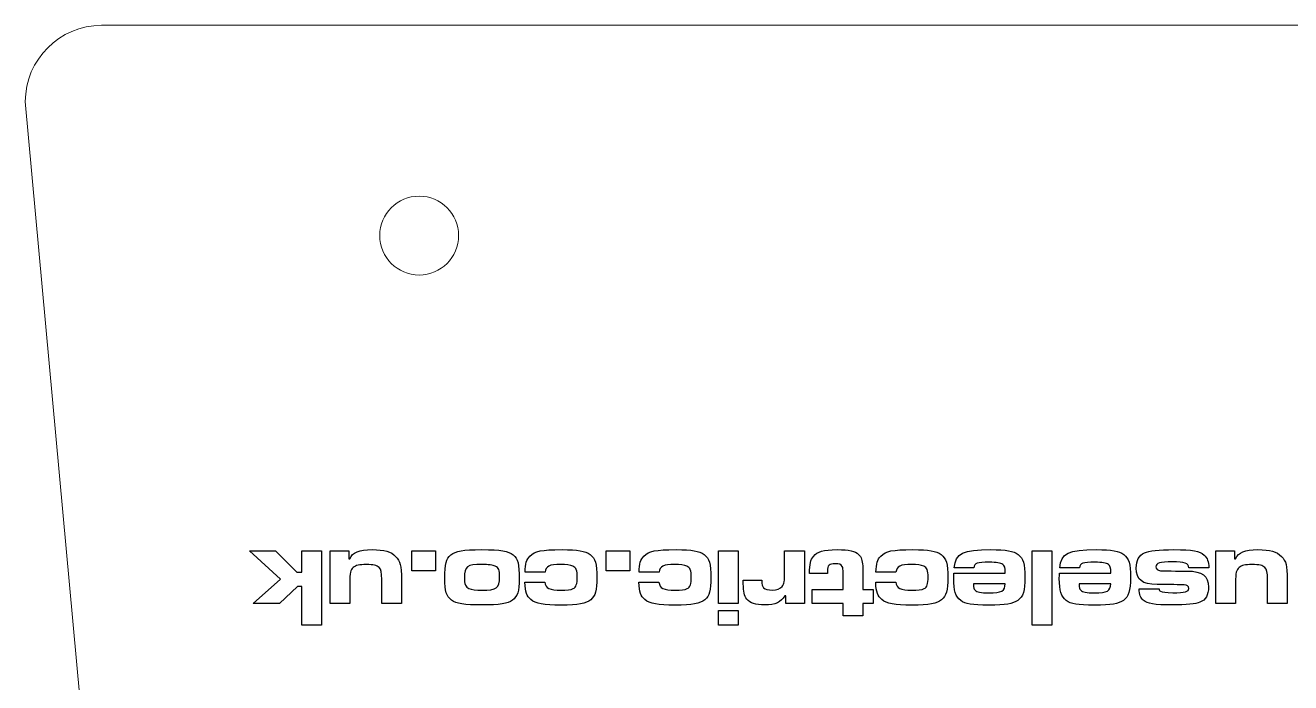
# Model space of a CAD drawing. Header units: millimetres. Extents: x -116 to 73, y -28 to 90.
# Drawn here: x -56.52 to -8.33, y 65.29 to 90.3 of the extents above; entities that cross this region are included whole.
import ezdxf

# ---------------------------------------------------------------- set-up
doc = ezdxf.new("R2010")
doc.units = ezdxf.units.MM
doc.header["$MEASUREMENT"] = 0
doc.layers.add('Layer 1', color=7, linetype='Continuous')

msp = doc.modelspace()

# ---------------------------------------------------------------- linework, layer by layer
at = {"layer": 'Layer 1', "color": 250, "lineweight": 20}
msp.add_ellipse((-41.5217, 82.3039), major_axis=(0, 1.5), ratio=1, dxfattribs=at)
msp.add_open_spline([(-56.5218, 87.4031), (-56.5218, 88.9984), (-55.2166, 90.3036), (-53.6213, 90.3036), (-53.6213, 90.3036), (-53.6213, 90.3036), (10.5777, 90.3036), (10.5777, 90.3036), (10.5777, 90.3036), (12.173, 90.3036), (13.4782, 88.9984), (13.4782, 87.4031), (13.4782, 87.4031), (13.4782, 87.4031), (3.4619, -21.7099), (3.4619, -21.7099), (3.4619, -21.7099), (3.4781, -24.859), (0.6405, -27.6964), (-2.8278, -27.6964), (-2.8278, -27.6964), (-2.8278, -27.6964), (-40.2158, -27.6964), (-40.2158, -27.6964), (-40.2158, -27.6964), (-43.6841, -27.6964), (-46.5217, -24.859), (-46.5078, -21.6863), (-46.5078, -21.6863), (-46.5078, -21.6863), (-56.5218, 87.4031), (-56.5218, 87.4031)], degree=3, knots=[0, 0, 0, 0, 0.1111111, 0.1111111, 0.1111111, 0.1111111, 0.2222222, 0.2222222, 0.2222222, 0.2222222, 0.3333333, 0.3333333, 0.3333333, 0.3333333, 0.4444444, 0.4444444, 0.4444444, 0.4444444, 0.5555556, 0.5555556, 0.5555556, 0.5555556, 0.6666667, 0.6666667, 0.6666667, 0.6666667, 0.7777778, 0.7777778, 0.7777778, 0.7777778, 1, 1, 1, 1], dxfattribs=at)
at = {"layer": 'Layer 1', "color": 250}
for points, knots in [([(-45.2461, 67.48), (-45.2461, 67.48), (-45.2461, 70.3036), (-45.2461, 70.3036), (-45.2461, 70.3036), (-45.2461, 70.3036), (-45.9954, 70.3036), (-45.9954, 70.3036), (-45.9954, 70.3036), (-45.9954, 70.3036), (-45.9954, 69.4993), (-45.9954, 69.4993), (-45.9954, 69.4993), (-45.9954, 69.4993), (-46.1859, 69.4993), (-46.1859, 69.4993), (-46.1859, 69.4993), (-46.1859, 69.4993), (-46.9903, 70.3036), (-46.9903, 70.3036), (-46.9903, 70.3036), (-46.9903, 70.3036), (-47.9851, 70.3036), (-47.9851, 70.3036), (-47.9851, 70.3036), (-47.9851, 70.3036), (-46.8082, 69.2326), (-46.8082, 69.2326), (-46.8082, 69.2326), (-46.8082, 69.2326), (-47.8454, 68.3012), (-47.8454, 68.3012), (-47.8454, 68.3012), (-47.8454, 68.3012), (-46.8421, 68.3012), (-46.8421, 68.3012), (-46.8421, 68.3012), (-46.8421, 68.3012), (-46.1563, 68.9532), (-46.1563, 68.9532), (-46.1563, 68.9532), (-46.1563, 68.9532), (-45.9954, 68.9532), (-45.9954, 68.9532), (-45.9954, 68.9532), (-45.9954, 68.9532), (-45.9954, 67.48), (-45.9954, 67.48), (-45.9954, 67.48), (-45.9954, 67.48), (-45.2461, 67.48), (-45.2461, 67.48)], [0, 0, 0, 0, 0.0714286, 0.0714286, 0.0714286, 0.0714286, 0.1428571, 0.1428571, 0.1428571, 0.1428571, 0.2142857, 0.2142857, 0.2142857, 0.2142857, 0.2857143, 0.2857143, 0.2857143, 0.2857143, 0.3571429, 0.3571429, 0.3571429, 0.3571429, 0.4285714, 0.4285714, 0.4285714, 0.4285714, 0.5, 0.5, 0.5, 0.5, 0.5714286, 0.5714286, 0.5714286, 0.5714286, 0.6428571, 0.6428571, 0.6428571, 0.6428571, 0.7142857, 0.7142857, 0.7142857, 0.7142857, 0.7857143, 0.7857143, 0.7857143, 0.7857143, 0.8571429, 0.8571429, 0.8571429, 0.8571429, 1, 1, 1, 1]), ([(-44.9117, 70.3036), (-44.9117, 70.3036), (-44.9117, 68.3012), (-44.9117, 68.3012), (-44.9117, 68.3012), (-44.9117, 68.3012), (-44.1624, 68.3012), (-44.1624, 68.3012), (-44.1624, 68.3012), (-44.1624, 68.3012), (-44.1624, 69.1056), (-44.1624, 69.1056), (-44.1624, 69.1056), (-44.1624, 69.4781), (-44.137, 69.5839), (-44.0312, 69.6771), (-44.0312, 69.6771), (-43.938, 69.7575), (-43.7983, 69.7871), (-43.5359, 69.7871), (-43.5359, 69.7871), (-43.2565, 69.7871), (-43.1337, 69.7617), (-43.049, 69.6771), (-43.049, 69.6771), (-42.9686, 69.5966), (-42.9474, 69.5077), (-42.9474, 69.2156), (-42.9474, 69.2156), (-42.9474, 69.2156), (-42.9474, 68.3012), (-42.9474, 68.3012), (-42.9474, 68.3012), (-42.9474, 68.3012), (-42.1981, 68.3012), (-42.1981, 68.3012), (-42.1981, 68.3012), (-42.1981, 68.3012), (-42.1981, 69.2156), (-42.1981, 69.2156), (-42.1981, 69.2156), (-42.1981, 69.7617), (-42.2362, 69.9141), (-42.4183, 70.1004), (-42.4183, 70.1004), (-42.5961, 70.2824), (-42.8501, 70.3544), (-43.3115, 70.3544), (-43.3115, 70.3544), (-43.8153, 70.3544), (-44.0523, 70.257), (-44.1666, 70.003), (-44.1666, 70.003), (-44.1666, 70.003), (-44.2047, 70.003), (-44.2047, 70.003), (-44.2047, 70.003), (-44.2047, 70.003), (-44.2047, 70.3036), (-44.2047, 70.3036), (-44.2047, 70.3036), (-44.2047, 70.3036), (-44.9117, 70.3036), (-44.9117, 70.3036)], [0, 0, 0, 0, 0.0588235, 0.0588235, 0.0588235, 0.0588235, 0.1176471, 0.1176471, 0.1176471, 0.1176471, 0.1764706, 0.1764706, 0.1764706, 0.1764706, 0.2352941, 0.2352941, 0.2352941, 0.2352941, 0.2941176, 0.2941176, 0.2941176, 0.2941176, 0.3529412, 0.3529412, 0.3529412, 0.3529412, 0.4117647, 0.4117647, 0.4117647, 0.4117647, 0.4705882, 0.4705882, 0.4705882, 0.4705882, 0.5294118, 0.5294118, 0.5294118, 0.5294118, 0.5882353, 0.5882353, 0.5882353, 0.5882353, 0.6470588, 0.6470588, 0.6470588, 0.6470588, 0.7058824, 0.7058824, 0.7058824, 0.7058824, 0.7647059, 0.7647059, 0.7647059, 0.7647059, 0.8235294, 0.8235294, 0.8235294, 0.8235294, 0.8823529, 0.8823529, 0.8823529, 0.8823529, 1, 1, 1, 1]), ([(-40.8985, 69.5543), (-40.8985, 69.5543), (-40.8985, 70.3036), (-40.8985, 70.3036), (-40.8985, 70.3036), (-40.8985, 70.3036), (-41.8002, 70.3036), (-41.8002, 70.3036), (-41.8002, 70.3036), (-41.8002, 70.3036), (-41.8002, 69.5543), (-41.8002, 69.5543), (-41.8002, 69.5543), (-41.8002, 69.5543), (-40.8985, 69.5543), (-40.8985, 69.5543)], [0, 0, 0, 0, 0.2, 0.2, 0.2, 0.2, 0.4, 0.4, 0.4, 0.4, 0.6, 0.6, 0.6, 0.6, 1, 1, 1, 1]), ([(-39.129, 68.2504), (-38.4516, 68.2504), (-38.1553, 68.297), (-37.969, 68.4325), (-37.969, 68.4325), (-37.7743, 68.5764), (-37.7108, 68.7711), (-37.7108, 69.2368), (-37.7108, 69.2368), (-37.7108, 69.8168), (-37.7574, 70.003), (-37.9436, 70.1554), (-37.9436, 70.1554), (-38.1341, 70.3121), (-38.3924, 70.3544), (-39.1332, 70.3544), (-39.1332, 70.3544), (-39.8655, 70.3544), (-40.1238, 70.3121), (-40.3143, 70.1554), (-40.3143, 70.1554), (-40.4963, 70.0073), (-40.5471, 69.8125), (-40.5471, 69.2664), (-40.5471, 69.2664), (-40.5471, 68.7669), (-40.4878, 68.5806), (-40.2889, 68.4325), (-40.2889, 68.4325), (-40.1026, 68.297), (-39.8063, 68.2504), (-39.129, 68.2504)], [0, 0, 0, 0, 0.1111111, 0.1111111, 0.1111111, 0.1111111, 0.2222222, 0.2222222, 0.2222222, 0.2222222, 0.3333333, 0.3333333, 0.3333333, 0.3333333, 0.4444444, 0.4444444, 0.4444444, 0.4444444, 0.5555556, 0.5555556, 0.5555556, 0.5555556, 0.6666667, 0.6666667, 0.6666667, 0.6666667, 0.7777778, 0.7777778, 0.7777778, 0.7777778, 1, 1, 1, 1]), ([(-36.7287, 69.4993), (-36.6948, 69.7279), (-36.5636, 69.7914), (-36.1318, 69.7914), (-36.1318, 69.7914), (-35.9286, 69.7914), (-35.7592, 69.7702), (-35.6703, 69.7279), (-35.6703, 69.7279), (-35.5433, 69.6728), (-35.501, 69.567), (-35.501, 69.313), (-35.501, 69.313), (-35.501, 69.0505), (-35.5433, 68.9235), (-35.6534, 68.8727), (-35.6534, 68.8727), (-35.7381, 68.8304), (-35.9074, 68.8092), (-36.1191, 68.8092), (-36.1191, 68.8092), (-36.5551, 68.8092), (-36.7075, 68.8854), (-36.7329, 69.114), (-36.7329, 69.114), (-36.7329, 69.114), (-37.4949, 69.114), (-37.4949, 69.114), (-37.4949, 69.114), (-37.4822, 68.7373), (-37.4271, 68.5806), (-37.2663, 68.4536), (-37.2663, 68.4536), (-37.0758, 68.3012), (-36.7794, 68.2462), (-36.1191, 68.2462), (-36.1191, 68.2462), (-35.446, 68.2462), (-35.1793, 68.2928), (-34.9888, 68.4494), (-34.9888, 68.4494), (-34.811, 68.5933), (-34.7517, 68.805), (-34.7517, 69.2876), (-34.7517, 69.2876), (-34.7517, 69.8168), (-34.8152, 70.0327), (-35.0099, 70.1681), (-35.0099, 70.1681), (-35.2089, 70.3121), (-35.4671, 70.3544), (-36.081, 70.3544), (-36.081, 70.3544), (-36.8683, 70.3544), (-37.1139, 70.3036), (-37.3044, 70.1089), (-37.3044, 70.1089), (-37.4356, 69.9776), (-37.4779, 69.8337), (-37.4906, 69.4993), (-37.4906, 69.4993), (-37.4906, 69.4993), (-36.7287, 69.4993), (-36.7287, 69.4993)], [0, 0, 0, 0, 0.0588235, 0.0588235, 0.0588235, 0.0588235, 0.1176471, 0.1176471, 0.1176471, 0.1176471, 0.1764706, 0.1764706, 0.1764706, 0.1764706, 0.2352941, 0.2352941, 0.2352941, 0.2352941, 0.2941176, 0.2941176, 0.2941176, 0.2941176, 0.3529412, 0.3529412, 0.3529412, 0.3529412, 0.4117647, 0.4117647, 0.4117647, 0.4117647, 0.4705882, 0.4705882, 0.4705882, 0.4705882, 0.5294118, 0.5294118, 0.5294118, 0.5294118, 0.5882353, 0.5882353, 0.5882353, 0.5882353, 0.6470588, 0.6470588, 0.6470588, 0.6470588, 0.7058824, 0.7058824, 0.7058824, 0.7058824, 0.7647059, 0.7647059, 0.7647059, 0.7647059, 0.8235294, 0.8235294, 0.8235294, 0.8235294, 0.8823529, 0.8823529, 0.8823529, 0.8823529, 1, 1, 1, 1]), ([(-33.4944, 69.5543), (-33.4944, 69.5543), (-33.4944, 70.3036), (-33.4944, 70.3036), (-33.4944, 70.3036), (-33.4944, 70.3036), (-34.3961, 70.3036), (-34.3961, 70.3036), (-34.3961, 70.3036), (-34.3961, 70.3036), (-34.3961, 69.5543), (-34.3961, 69.5543), (-34.3961, 69.5543), (-34.3961, 69.5543), (-33.4944, 69.5543), (-33.4944, 69.5543)], [0, 0, 0, 0, 0.2, 0.2, 0.2, 0.2, 0.4, 0.4, 0.4, 0.4, 0.6, 0.6, 0.6, 0.6, 1, 1, 1, 1]), ([(-32.3853, 69.4993), (-32.3514, 69.7279), (-32.2202, 69.7914), (-31.7884, 69.7914), (-31.7884, 69.7914), (-31.5852, 69.7914), (-31.4158, 69.7702), (-31.3269, 69.7279), (-31.3269, 69.7279), (-31.1999, 69.6728), (-31.1576, 69.567), (-31.1576, 69.313), (-31.1576, 69.313), (-31.1576, 69.0505), (-31.1999, 68.9235), (-31.31, 68.8727), (-31.31, 68.8727), (-31.3947, 68.8304), (-31.564, 68.8092), (-31.7757, 68.8092), (-31.7757, 68.8092), (-32.2117, 68.8092), (-32.3641, 68.8854), (-32.3895, 69.114), (-32.3895, 69.114), (-32.3895, 69.114), (-33.1515, 69.114), (-33.1515, 69.114), (-33.1515, 69.114), (-33.1388, 68.7373), (-33.0837, 68.5806), (-32.9229, 68.4536), (-32.9229, 68.4536), (-32.7324, 68.3012), (-32.436, 68.2462), (-31.7757, 68.2462), (-31.7757, 68.2462), (-31.1026, 68.2462), (-30.8359, 68.2928), (-30.6454, 68.4494), (-30.6454, 68.4494), (-30.4676, 68.5933), (-30.4083, 68.805), (-30.4083, 69.2876), (-30.4083, 69.2876), (-30.4083, 69.8168), (-30.4718, 70.0327), (-30.6665, 70.1681), (-30.6665, 70.1681), (-30.8655, 70.3121), (-31.1237, 70.3544), (-31.7376, 70.3544), (-31.7376, 70.3544), (-32.5249, 70.3544), (-32.7705, 70.3036), (-32.961, 70.1089), (-32.961, 70.1089), (-33.0922, 69.9776), (-33.1345, 69.8337), (-33.1472, 69.4993), (-33.1472, 69.4993), (-33.1472, 69.4993), (-32.3853, 69.4993), (-32.3853, 69.4993)], [0, 0, 0, 0, 0.0588235, 0.0588235, 0.0588235, 0.0588235, 0.1176471, 0.1176471, 0.1176471, 0.1176471, 0.1764706, 0.1764706, 0.1764706, 0.1764706, 0.2352941, 0.2352941, 0.2352941, 0.2352941, 0.2941176, 0.2941176, 0.2941176, 0.2941176, 0.3529412, 0.3529412, 0.3529412, 0.3529412, 0.4117647, 0.4117647, 0.4117647, 0.4117647, 0.4705882, 0.4705882, 0.4705882, 0.4705882, 0.5294118, 0.5294118, 0.5294118, 0.5294118, 0.5882353, 0.5882353, 0.5882353, 0.5882353, 0.6470588, 0.6470588, 0.6470588, 0.6470588, 0.7058824, 0.7058824, 0.7058824, 0.7058824, 0.7647059, 0.7647059, 0.7647059, 0.7647059, 0.8235294, 0.8235294, 0.8235294, 0.8235294, 0.8823529, 0.8823529, 0.8823529, 0.8823529, 1, 1, 1, 1]), ([(-29.3753, 68.3012), (-29.3753, 68.3012), (-29.3753, 70.3036), (-29.3753, 70.3036), (-29.3753, 70.3036), (-29.3753, 70.3036), (-30.1246, 70.3036), (-30.1246, 70.3036), (-30.1246, 70.3036), (-30.1246, 70.3036), (-30.1246, 68.3012), (-30.1246, 68.3012), (-30.1246, 68.3012), (-30.1246, 68.3012), (-29.3753, 68.3012), (-29.3753, 68.3012)], [0, 0, 0, 0, 0.2, 0.2, 0.2, 0.2, 0.4, 0.4, 0.4, 0.4, 0.6, 0.6, 0.6, 0.6, 1, 1, 1, 1]), ([(-26.8523, 68.3012), (-26.8523, 68.3012), (-26.8523, 70.3036), (-26.8523, 70.3036), (-26.8523, 70.3036), (-26.8523, 70.3036), (-27.6016, 70.3036), (-27.6016, 70.3036), (-27.6016, 70.3036), (-27.6016, 70.3036), (-27.6016, 69.4739), (-27.6016, 69.4739), (-27.6016, 69.4739), (-27.6016, 69.1648), (-27.6228, 69.0548), (-27.6948, 68.9574), (-27.6948, 68.9574), (-27.7667, 68.8685), (-27.9064, 68.8135), (-28.0715, 68.8135), (-28.0715, 68.8135), (-28.2282, 68.8135), (-28.3467, 68.8473), (-28.4017, 68.9066), (-28.4017, 68.9066), (-28.4483, 68.9574), (-28.4695, 69.0294), (-28.4695, 69.1691), (-28.4695, 69.1691), (-28.4695, 69.1691), (-28.4695, 69.186), (-28.4695, 69.186), (-28.4695, 69.186), (-28.4695, 69.186), (-28.4695, 69.1902), (-28.4695, 69.1902), (-28.4695, 69.1902), (-28.4695, 69.1902), (-29.1764, 69.1902), (-29.1764, 69.1902), (-29.1764, 69.1902), (-29.1764, 69.1902), (-29.1764, 69.0548), (-29.1764, 69.0548), (-29.1764, 69.0548), (-29.1764, 68.7584), (-29.1383, 68.6018), (-29.0409, 68.4748), (-29.0409, 68.4748), (-28.9182, 68.3224), (-28.7023, 68.2504), (-28.3679, 68.2504), (-28.3679, 68.2504), (-27.9488, 68.2504), (-27.7371, 68.3478), (-27.5974, 68.6018), (-27.5974, 68.6018), (-27.5974, 68.6018), (-27.5593, 68.6018), (-27.5593, 68.6018), (-27.5593, 68.6018), (-27.5593, 68.6018), (-27.5593, 68.3012), (-27.5593, 68.3012), (-27.5593, 68.3012), (-27.5593, 68.3012), (-26.8523, 68.3012), (-26.8523, 68.3012)], [0, 0, 0, 0, 0.0555556, 0.0555556, 0.0555556, 0.0555556, 0.1111111, 0.1111111, 0.1111111, 0.1111111, 0.1666667, 0.1666667, 0.1666667, 0.1666667, 0.2222222, 0.2222222, 0.2222222, 0.2222222, 0.2777778, 0.2777778, 0.2777778, 0.2777778, 0.3333333, 0.3333333, 0.3333333, 0.3333333, 0.3888889, 0.3888889, 0.3888889, 0.3888889, 0.4444444, 0.4444444, 0.4444444, 0.4444444, 0.5, 0.5, 0.5, 0.5, 0.5555556, 0.5555556, 0.5555556, 0.5555556, 0.6111111, 0.6111111, 0.6111111, 0.6111111, 0.6666667, 0.6666667, 0.6666667, 0.6666667, 0.7222222, 0.7222222, 0.7222222, 0.7222222, 0.7777778, 0.7777778, 0.7777778, 0.7777778, 0.8333333, 0.8333333, 0.8333333, 0.8333333, 0.8888889, 0.8888889, 0.8888889, 0.8888889, 1, 1, 1, 1]), ([(-24.6256, 67.8398), (-24.6256, 67.8398), (-24.6256, 68.3012), (-24.6256, 68.3012), (-24.6256, 68.3012), (-24.6256, 68.3012), (-24.2319, 68.3012), (-24.2319, 68.3012), (-24.2319, 68.3012), (-24.2319, 68.3012), (-24.2319, 68.8389), (-24.2319, 68.8389), (-24.2319, 68.8389), (-24.2319, 68.8389), (-24.6256, 68.8389), (-24.6256, 68.8389), (-24.6256, 68.8389), (-24.6256, 68.8389), (-24.6256, 69.4231), (-24.6256, 69.4231), (-24.6256, 69.4231), (-24.6256, 69.6813), (-24.6256, 69.6813), (-24.6298, 69.7406), (-24.6298, 69.7406), (-24.6425, 69.9565), (-24.6806, 70.0665), (-24.7865, 70.1681), (-24.7865, 70.1681), (-24.9346, 70.3121), (-25.1294, 70.3544), (-25.6077, 70.3544), (-25.6077, 70.3544), (-26.1242, 70.3544), (-26.3528, 70.2867), (-26.5052, 70.1004), (-26.5052, 70.1004), (-26.6195, 69.9522), (-26.6491, 69.8295), (-26.6576, 69.4485), (-26.6576, 69.4485), (-26.6576, 69.4485), (-25.9718, 69.4485), (-25.9718, 69.4485), (-25.9718, 69.4485), (-25.9718, 69.4485), (-25.9718, 69.5289), (-25.9718, 69.5289), (-25.9718, 69.5289), (-25.9718, 69.766), (-25.9125, 69.821), (-25.6712, 69.821), (-25.6712, 69.821), (-25.5231, 69.821), (-25.4469, 69.7914), (-25.4088, 69.7194), (-25.4088, 69.7194), (-25.3791, 69.6644), (-25.3749, 69.6347), (-25.3749, 69.4231), (-25.3749, 69.4231), (-25.3749, 69.4231), (-25.3749, 68.8389), (-25.3749, 68.8389), (-25.3749, 68.8389), (-25.3749, 68.8389), (-26.5602, 68.8389), (-26.5602, 68.8389), (-26.5602, 68.8389), (-26.5602, 68.8389), (-26.5602, 68.3012), (-26.5602, 68.3012), (-26.5602, 68.3012), (-26.5602, 68.3012), (-25.3749, 68.3012), (-25.3749, 68.3012), (-25.3749, 68.3012), (-25.3749, 68.3012), (-25.3749, 67.8398), (-25.3749, 67.8398), (-25.3749, 67.8398), (-25.3749, 67.8398), (-24.6256, 67.8398), (-24.6256, 67.8398)], [0, 0, 0, 0, 0.0454545, 0.0454545, 0.0454545, 0.0454545, 0.0909091, 0.0909091, 0.0909091, 0.0909091, 0.1363636, 0.1363636, 0.1363636, 0.1363636, 0.1818182, 0.1818182, 0.1818182, 0.1818182, 0.2272727, 0.2272727, 0.2272727, 0.2272727, 0.2727273, 0.2727273, 0.2727273, 0.2727273, 0.3181818, 0.3181818, 0.3181818, 0.3181818, 0.3636364, 0.3636364, 0.3636364, 0.3636364, 0.4090909, 0.4090909, 0.4090909, 0.4090909, 0.4545455, 0.4545455, 0.4545455, 0.4545455, 0.5, 0.5, 0.5, 0.5, 0.5454545, 0.5454545, 0.5454545, 0.5454545, 0.5909091, 0.5909091, 0.5909091, 0.5909091, 0.6363636, 0.6363636, 0.6363636, 0.6363636, 0.6818182, 0.6818182, 0.6818182, 0.6818182, 0.7272727, 0.7272727, 0.7272727, 0.7272727, 0.7727273, 0.7727273, 0.7727273, 0.7727273, 0.8181818, 0.8181818, 0.8181818, 0.8181818, 0.8636364, 0.8636364, 0.8636364, 0.8636364, 0.9090909, 0.9090909, 0.9090909, 0.9090909, 1, 1, 1, 1]), ([(-23.3641, 69.4993), (-23.3302, 69.7279), (-23.199, 69.7914), (-22.7672, 69.7914), (-22.7672, 69.7914), (-22.564, 69.7914), (-22.3946, 69.7702), (-22.3057, 69.7279), (-22.3057, 69.7279), (-22.1787, 69.6728), (-22.1364, 69.567), (-22.1364, 69.313), (-22.1364, 69.313), (-22.1364, 69.0505), (-22.1787, 68.9235), (-22.2888, 68.8727), (-22.2888, 68.8727), (-22.3735, 68.8304), (-22.5428, 68.8092), (-22.7545, 68.8092), (-22.7545, 68.8092), (-23.1905, 68.8092), (-23.3429, 68.8854), (-23.3683, 69.114), (-23.3683, 69.114), (-23.3683, 69.114), (-24.1303, 69.114), (-24.1303, 69.114), (-24.1303, 69.114), (-24.1176, 68.7373), (-24.0625, 68.5806), (-23.9017, 68.4536), (-23.9017, 68.4536), (-23.7112, 68.3012), (-23.4148, 68.2462), (-22.7545, 68.2462), (-22.7545, 68.2462), (-22.0814, 68.2462), (-21.8147, 68.2928), (-21.6242, 68.4494), (-21.6242, 68.4494), (-21.4464, 68.5933), (-21.3871, 68.805), (-21.3871, 69.2876), (-21.3871, 69.2876), (-21.3871, 69.8168), (-21.4506, 70.0327), (-21.6453, 70.1681), (-21.6453, 70.1681), (-21.8443, 70.3121), (-22.1025, 70.3544), (-22.7164, 70.3544), (-22.7164, 70.3544), (-23.5037, 70.3544), (-23.7493, 70.3036), (-23.9398, 70.1089), (-23.9398, 70.1089), (-24.071, 69.9776), (-24.1133, 69.8337), (-24.126, 69.4993), (-24.126, 69.4993), (-24.126, 69.4993), (-23.3641, 69.4993), (-23.3641, 69.4993)], [0, 0, 0, 0, 0.0588235, 0.0588235, 0.0588235, 0.0588235, 0.1176471, 0.1176471, 0.1176471, 0.1176471, 0.1764706, 0.1764706, 0.1764706, 0.1764706, 0.2352941, 0.2352941, 0.2352941, 0.2352941, 0.2941176, 0.2941176, 0.2941176, 0.2941176, 0.3529412, 0.3529412, 0.3529412, 0.3529412, 0.4117647, 0.4117647, 0.4117647, 0.4117647, 0.4705882, 0.4705882, 0.4705882, 0.4705882, 0.5294118, 0.5294118, 0.5294118, 0.5294118, 0.5882353, 0.5882353, 0.5882353, 0.5882353, 0.6470588, 0.6470588, 0.6470588, 0.6470588, 0.7058824, 0.7058824, 0.7058824, 0.7058824, 0.7647059, 0.7647059, 0.7647059, 0.7647059, 0.8235294, 0.8235294, 0.8235294, 0.8235294, 0.8823529, 0.8823529, 0.8823529, 0.8823529, 1, 1, 1, 1]), ([(-20.4007, 69.6644), (-20.3711, 69.8422), (-20.278, 69.876), (-19.8038, 69.876), (-19.8038, 69.876), (-19.5371, 69.876), (-19.372, 69.8506), (-19.2958, 69.7914), (-19.2958, 69.7914), (-19.2239, 69.7363), (-19.2027, 69.6686), (-19.2027, 69.4654), (-19.2027, 69.4654), (-19.2027, 69.4654), (-21.1585, 69.4654), (-21.1585, 69.4654), (-21.1585, 69.4654), (-21.1627, 69.3807), (-21.1627, 69.2876), (-21.1627, 69.2622), (-21.1627, 69.2622), (-21.1627, 68.7923), (-21.0907, 68.5637), (-20.896, 68.4198), (-20.896, 68.4198), (-20.714, 68.2843), (-20.4769, 68.2462), (-19.8208, 68.2462), (-19.8208, 68.2462), (-19.1731, 68.2462), (-18.9191, 68.2885), (-18.7243, 68.424), (-18.7243, 68.424), (-18.5169, 68.5722), (-18.4534, 68.7754), (-18.4534, 69.3088), (-18.4534, 69.3088), (-18.4534, 69.8168), (-18.5127, 70.02), (-18.7074, 70.1681), (-18.7074, 70.1681), (-18.8894, 70.3036), (-19.1646, 70.3544), (-19.7446, 70.3544), (-19.7446, 70.3544), (-20.8156, 70.3544), (-21.0907, 70.2189), (-21.1458, 69.6644), (-21.1458, 69.6644), (-21.1458, 69.6644), (-20.4007, 69.6644), (-20.4007, 69.6644)], [0, 0, 0, 0, 0.0714286, 0.0714286, 0.0714286, 0.0714286, 0.1428571, 0.1428571, 0.1428571, 0.1428571, 0.2142857, 0.2142857, 0.2142857, 0.2142857, 0.2857143, 0.2857143, 0.2857143, 0.2857143, 0.3571429, 0.3571429, 0.3571429, 0.3571429, 0.4285714, 0.4285714, 0.4285714, 0.4285714, 0.5, 0.5, 0.5, 0.5, 0.5714286, 0.5714286, 0.5714286, 0.5714286, 0.6428571, 0.6428571, 0.6428571, 0.6428571, 0.7142857, 0.7142857, 0.7142857, 0.7142857, 0.7857143, 0.7857143, 0.7857143, 0.7857143, 0.8571429, 0.8571429, 0.8571429, 0.8571429, 1, 1, 1, 1]), ([(-17.4204, 67.48), (-17.4204, 67.48), (-17.4204, 70.3036), (-17.4204, 70.3036), (-17.4204, 70.3036), (-17.4204, 70.3036), (-18.1697, 70.3036), (-18.1697, 70.3036), (-18.1697, 70.3036), (-18.1697, 70.3036), (-18.1697, 67.48), (-18.1697, 67.48), (-18.1697, 67.48), (-18.1697, 67.48), (-17.4204, 67.48), (-17.4204, 67.48)], [0, 0, 0, 0, 0.2, 0.2, 0.2, 0.2, 0.4, 0.4, 0.4, 0.4, 0.6, 0.6, 0.6, 0.6, 1, 1, 1, 1]), ([(-16.379, 69.6644), (-16.3494, 69.8422), (-16.2563, 69.876), (-15.7821, 69.876), (-15.7821, 69.876), (-15.5154, 69.876), (-15.3503, 69.8506), (-15.2741, 69.7914), (-15.2741, 69.7914), (-15.2022, 69.7363), (-15.181, 69.6686), (-15.181, 69.4654), (-15.181, 69.4654), (-15.181, 69.4654), (-17.1368, 69.4654), (-17.1368, 69.4654), (-17.1368, 69.4654), (-17.141, 69.3807), (-17.141, 69.2876), (-17.141, 69.2622), (-17.141, 69.2622), (-17.141, 68.7923), (-17.069, 68.5637), (-16.8743, 68.4198), (-16.8743, 68.4198), (-16.6923, 68.2843), (-16.4552, 68.2462), (-15.7991, 68.2462), (-15.7991, 68.2462), (-15.1514, 68.2462), (-14.8974, 68.2885), (-14.7026, 68.424), (-14.7026, 68.424), (-14.4952, 68.5722), (-14.4317, 68.7754), (-14.4317, 69.3088), (-14.4317, 69.3088), (-14.4317, 69.8168), (-14.491, 70.02), (-14.6857, 70.1681), (-14.6857, 70.1681), (-14.8677, 70.3036), (-15.1429, 70.3544), (-15.7229, 70.3544), (-15.7229, 70.3544), (-16.7939, 70.3544), (-17.069, 70.2189), (-17.1241, 69.6644), (-17.1241, 69.6644), (-17.1241, 69.6644), (-16.379, 69.6644), (-16.379, 69.6644)], [0, 0, 0, 0, 0.0714286, 0.0714286, 0.0714286, 0.0714286, 0.1428571, 0.1428571, 0.1428571, 0.1428571, 0.2142857, 0.2142857, 0.2142857, 0.2142857, 0.2857143, 0.2857143, 0.2857143, 0.2857143, 0.3571429, 0.3571429, 0.3571429, 0.3571429, 0.4285714, 0.4285714, 0.4285714, 0.4285714, 0.5, 0.5, 0.5, 0.5, 0.5714286, 0.5714286, 0.5714286, 0.5714286, 0.6428571, 0.6428571, 0.6428571, 0.6428571, 0.7142857, 0.7142857, 0.7142857, 0.7142857, 0.7857143, 0.7857143, 0.7857143, 0.7857143, 0.8571429, 0.8571429, 0.8571429, 0.8571429, 1, 1, 1, 1]), ([(-11.4472, 69.6644), (-11.4515, 69.8972), (-11.5023, 70.0369), (-11.625, 70.147), (-11.625, 70.147), (-11.8028, 70.3078), (-12.0526, 70.3544), (-12.7807, 70.3544), (-12.7807, 70.3544), (-13.3607, 70.3544), (-13.7247, 70.3163), (-13.9025, 70.2316), (-13.9025, 70.2316), (-14.1142, 70.1385), (-14.2116, 69.9522), (-14.2116, 69.6517), (-14.2116, 69.6517), (-14.2116, 69.2072), (-13.9914, 69.0336), (-13.4115, 69.0294), (-13.4115, 69.0294), (-12.6368, 69.0251), (-12.514, 69.0209), (-12.3913, 69.0124), (-12.3913, 69.0124), (-12.2685, 69.004), (-12.2092, 68.9616), (-12.2092, 68.8812), (-12.2092, 68.8812), (-12.2092, 68.7542), (-12.3532, 68.7161), (-12.8231, 68.7161), (-12.8231, 68.7161), (-13.0728, 68.7161), (-13.2295, 68.7373), (-13.293, 68.7754), (-13.293, 68.7754), (-13.3184, 68.7881), (-13.3268, 68.8092), (-13.3438, 68.8685), (-13.3438, 68.8685), (-13.3438, 68.8685), (-14.1057, 68.8685), (-14.1057, 68.8685), (-14.1057, 68.8685), (-14.0888, 68.6272), (-14.0507, 68.5214), (-13.9449, 68.4367), (-13.9449, 68.4367), (-13.7755, 68.2928), (-13.5258, 68.2504), (-12.8442, 68.2504), (-12.8442, 68.2504), (-12.2981, 68.2504), (-11.951, 68.2843), (-11.7859, 68.352), (-11.7859, 68.352), (-11.5658, 68.4409), (-11.4599, 68.6272), (-11.4599, 68.9278), (-11.4599, 68.9278), (-11.4599, 69.3553), (-11.697, 69.5331), (-12.2643, 69.5416), (-12.2643, 69.5416), (-12.9966, 69.5416), (-13.1871, 69.5458), (-13.2887, 69.5543), (-13.2887, 69.5543), (-13.3988, 69.567), (-13.4623, 69.622), (-13.4623, 69.7025), (-13.4623, 69.7025), (-13.4623, 69.8464), (-13.3184, 69.8887), (-12.8358, 69.8887), (-12.8358, 69.8887), (-12.3659, 69.8887), (-12.2219, 69.8379), (-12.2092, 69.6644), (-12.2092, 69.6644), (-12.2092, 69.6644), (-11.4472, 69.6644), (-11.4472, 69.6644)], [0, 0, 0, 0, 0.0454545, 0.0454545, 0.0454545, 0.0454545, 0.0909091, 0.0909091, 0.0909091, 0.0909091, 0.1363636, 0.1363636, 0.1363636, 0.1363636, 0.1818182, 0.1818182, 0.1818182, 0.1818182, 0.2272727, 0.2272727, 0.2272727, 0.2272727, 0.2727273, 0.2727273, 0.2727273, 0.2727273, 0.3181818, 0.3181818, 0.3181818, 0.3181818, 0.3636364, 0.3636364, 0.3636364, 0.3636364, 0.4090909, 0.4090909, 0.4090909, 0.4090909, 0.4545455, 0.4545455, 0.4545455, 0.4545455, 0.5, 0.5, 0.5, 0.5, 0.5454545, 0.5454545, 0.5454545, 0.5454545, 0.5909091, 0.5909091, 0.5909091, 0.5909091, 0.6363636, 0.6363636, 0.6363636, 0.6363636, 0.6818182, 0.6818182, 0.6818182, 0.6818182, 0.7272727, 0.7272727, 0.7272727, 0.7272727, 0.7727273, 0.7727273, 0.7727273, 0.7727273, 0.8181818, 0.8181818, 0.8181818, 0.8181818, 0.8636364, 0.8636364, 0.8636364, 0.8636364, 0.9090909, 0.9090909, 0.9090909, 0.9090909, 1, 1, 1, 1]), ([(-11.1763, 70.3036), (-11.1763, 70.3036), (-11.1763, 68.3012), (-11.1763, 68.3012), (-11.1763, 68.3012), (-11.1763, 68.3012), (-10.427, 68.3012), (-10.427, 68.3012), (-10.427, 68.3012), (-10.427, 68.3012), (-10.427, 69.1056), (-10.427, 69.1056), (-10.427, 69.1056), (-10.427, 69.4781), (-10.4016, 69.5839), (-10.2958, 69.6771), (-10.2958, 69.6771), (-10.2026, 69.7575), (-10.0629, 69.7871), (-9.8005, 69.7871), (-9.8005, 69.7871), (-9.5211, 69.7871), (-9.3983, 69.7617), (-9.3136, 69.6771), (-9.3136, 69.6771), (-9.2332, 69.5966), (-9.212, 69.5077), (-9.212, 69.2156), (-9.212, 69.2156), (-9.212, 69.2156), (-9.212, 68.3012), (-9.212, 68.3012), (-9.212, 68.3012), (-9.212, 68.3012), (-8.4627, 68.3012), (-8.4627, 68.3012), (-8.4627, 68.3012), (-8.4627, 68.3012), (-8.4627, 69.2156), (-8.4627, 69.2156), (-8.4627, 69.2156), (-8.4627, 69.7617), (-8.5008, 69.9141), (-8.6829, 70.1004), (-8.6829, 70.1004), (-8.8607, 70.2824), (-9.1147, 70.3544), (-9.5761, 70.3544), (-9.5761, 70.3544), (-10.0799, 70.3544), (-10.3169, 70.257), (-10.4312, 70.003), (-10.4312, 70.003), (-10.4312, 70.003), (-10.4693, 70.003), (-10.4693, 70.003), (-10.4693, 70.003), (-10.4693, 70.003), (-10.4693, 70.3036), (-10.4693, 70.3036), (-10.4693, 70.3036), (-10.4693, 70.3036), (-11.1763, 70.3036), (-11.1763, 70.3036)], [0, 0, 0, 0, 0.0588235, 0.0588235, 0.0588235, 0.0588235, 0.1176471, 0.1176471, 0.1176471, 0.1176471, 0.1764706, 0.1764706, 0.1764706, 0.1764706, 0.2352941, 0.2352941, 0.2352941, 0.2352941, 0.2941176, 0.2941176, 0.2941176, 0.2941176, 0.3529412, 0.3529412, 0.3529412, 0.3529412, 0.4117647, 0.4117647, 0.4117647, 0.4117647, 0.4705882, 0.4705882, 0.4705882, 0.4705882, 0.5294118, 0.5294118, 0.5294118, 0.5294118, 0.5882353, 0.5882353, 0.5882353, 0.5882353, 0.6470588, 0.6470588, 0.6470588, 0.6470588, 0.7058824, 0.7058824, 0.7058824, 0.7058824, 0.7647059, 0.7647059, 0.7647059, 0.7647059, 0.8235294, 0.8235294, 0.8235294, 0.8235294, 0.8823529, 0.8823529, 0.8823529, 0.8823529, 1, 1, 1, 1]), ([(-39.1332, 68.8135), (-39.3533, 68.8135), (-39.5354, 68.8346), (-39.6243, 68.877), (-39.6243, 68.877), (-39.7555, 68.932), (-39.7978, 69.0336), (-39.7978, 69.2961), (-39.7978, 69.2961), (-39.7978, 69.7194), (-39.7005, 69.7914), (-39.1332, 69.7914), (-39.1332, 69.7914), (-38.8877, 69.7914), (-38.7141, 69.7702), (-38.621, 69.7236), (-38.621, 69.7236), (-38.494, 69.6686), (-38.4601, 69.5755), (-38.4601, 69.3172), (-38.4601, 69.3172), (-38.4601, 68.8897), (-38.5659, 68.8135), (-39.1332, 68.8135)], [0, 0, 0, 0, 0.1428571, 0.1428571, 0.1428571, 0.1428571, 0.2857143, 0.2857143, 0.2857143, 0.2857143, 0.4285714, 0.4285714, 0.4285714, 0.4285714, 0.5714286, 0.5714286, 0.5714286, 0.5714286, 0.7142857, 0.7142857, 0.7142857, 0.7142857, 1, 1, 1, 1]), ([(-19.2027, 69.0548), (-19.2112, 68.7754), (-19.3297, 68.7119), (-19.8335, 68.7119), (-19.8335, 68.7119), (-20.1256, 68.7119), (-20.2822, 68.7415), (-20.3499, 68.8135), (-20.3499, 68.8135), (-20.3965, 68.86), (-20.405, 68.8981), (-20.4092, 69.0548), (-20.4092, 69.0548), (-20.4092, 69.0548), (-19.2027, 69.0548), (-19.2027, 69.0548)], [0, 0, 0, 0, 0.2, 0.2, 0.2, 0.2, 0.4, 0.4, 0.4, 0.4, 0.6, 0.6, 0.6, 0.6, 1, 1, 1, 1]), ([(-15.181, 69.0548), (-15.1895, 68.7754), (-15.308, 68.7119), (-15.8118, 68.7119), (-15.8118, 68.7119), (-16.1039, 68.7119), (-16.2605, 68.7415), (-16.3282, 68.8135), (-16.3282, 68.8135), (-16.3748, 68.86), (-16.3833, 68.8981), (-16.3875, 69.0548), (-16.3875, 69.0548), (-16.3875, 69.0548), (-15.181, 69.0548), (-15.181, 69.0548)], [0, 0, 0, 0, 0.2, 0.2, 0.2, 0.2, 0.4, 0.4, 0.4, 0.4, 0.6, 0.6, 0.6, 0.6, 1, 1, 1, 1]), ([(-29.3753, 67.48), (-29.3753, 67.48), (-29.3753, 68.043), (-29.3753, 68.043), (-29.3753, 68.043), (-29.3753, 68.043), (-30.1246, 68.043), (-30.1246, 68.043), (-30.1246, 68.043), (-30.1246, 68.043), (-30.1246, 67.48), (-30.1246, 67.48), (-30.1246, 67.48), (-30.1246, 67.48), (-29.3753, 67.48), (-29.3753, 67.48)], [0, 0, 0, 0, 0.2, 0.2, 0.2, 0.2, 0.4, 0.4, 0.4, 0.4, 0.6, 0.6, 0.6, 0.6, 1, 1, 1, 1])]:
    msp.add_open_spline(points, degree=3, knots=knots, dxfattribs=at)

doc.saveas('drawing.dxf')
